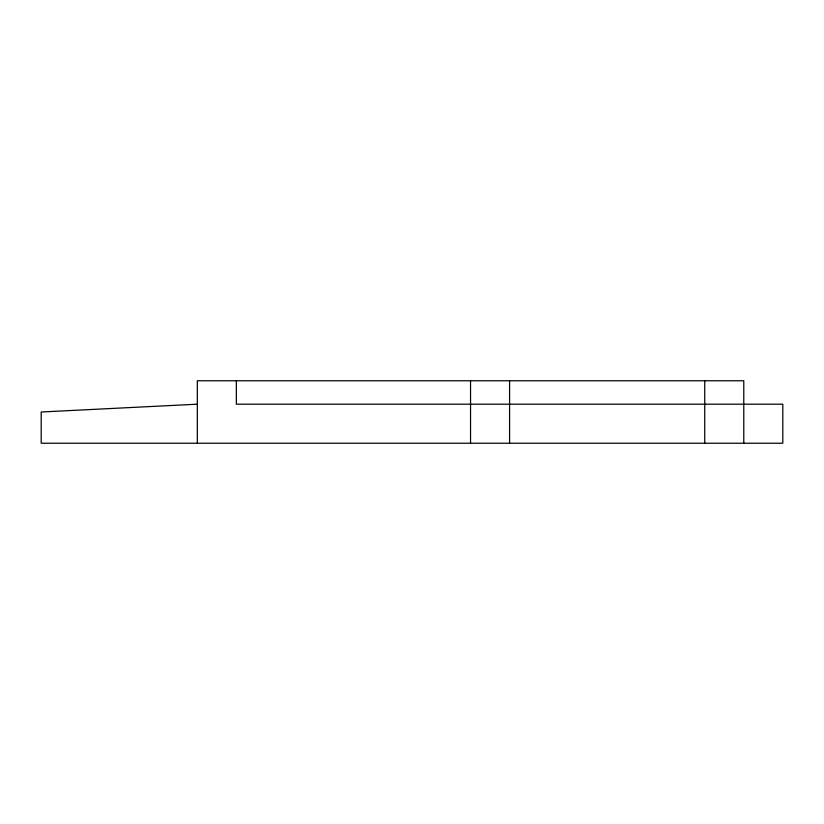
<?xml version="1.0" encoding="UTF-8"?>
<svg xmlns="http://www.w3.org/2000/svg" width="824" height="824" viewBox="0 0 824 824"><rect width="100%" height="100%" fill="white"/><g stroke="black" fill="none" stroke-linecap="round" stroke-linejoin="round"><path stroke-width="1.24" d="M197.327 404.193L41.2 412L41.2 443.23L782.8 443.23L782.8 404.193L236.354 404.193L236.354 380.77M743.773 443.23L743.773 380.77L197.327 380.77L197.327 443.23M704.736 380.77L704.736 443.23M509.582 380.77L509.582 443.23M470.545 380.77L470.545 443.23"/></g></svg>
